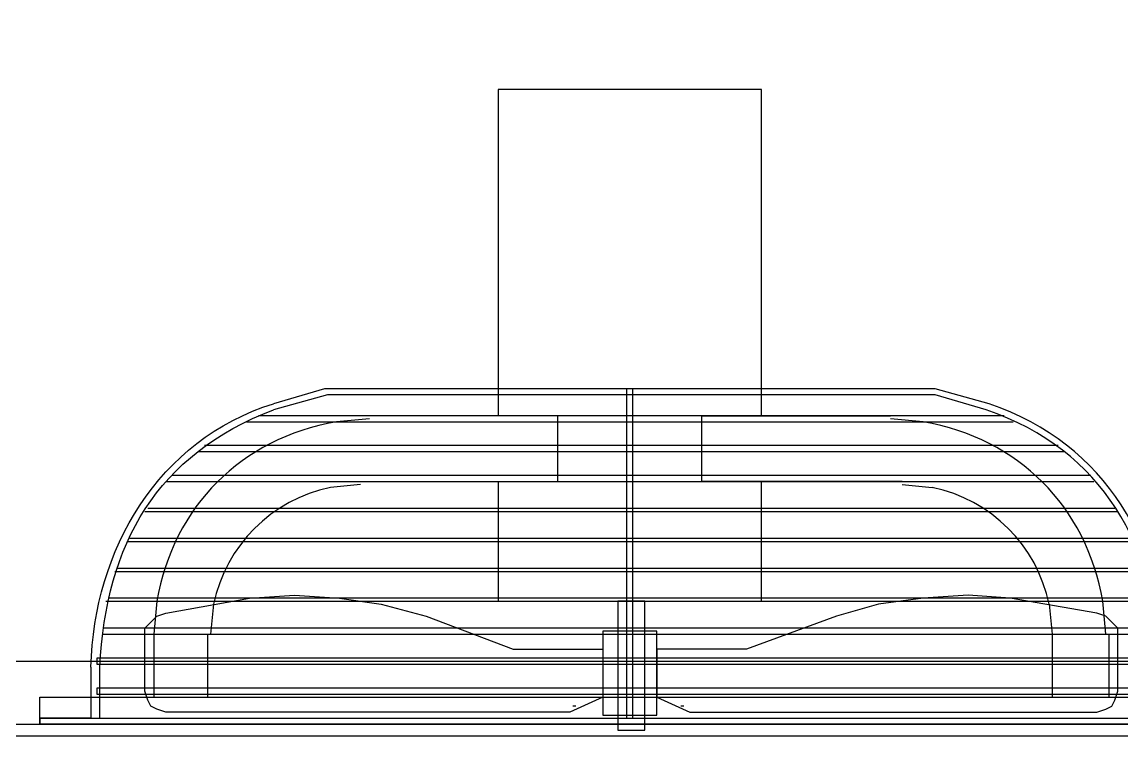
# Model space of a CAD drawing. Header units: metres. Extents: x 530959 to 531458, y 2674234 to 2674577.
# Drawn here: x 531161.722 to 531162.23, y 2674398.221 to 2674398.551 of the extents above; entities that cross this region are included whole.
import ezdxf

# ---------------------------------------------------------------- set-up
doc = ezdxf.new("R2010")
doc.units = ezdxf.units.M
doc.layers.add('300mm Hume Pipe', color=74, linetype='Continuous')
doc.layers.add('IDT', color=7, linetype='Continuous')

# ---------------------------------------------------------------- blocks, each defined once
blk = doc.blocks.new('IDT')
at = {"layer": 'IDT', "color": 0, "lineweight": 25}
for p, q in [((13.85792690822862, 8.441729326834206), (15.01424065903601, 8.441729326834206)), ((14.41671967775736, 8.436196725155582), (13.87037526200564, 8.436196725155582)), ((13.87037526200564, 8.436196725155582), (14.41671967775736, 8.436196725155582)), ((14.98519450022357, 8.436196725155582), (13.88697306704105, 8.436196725155582)), ((14.14977164677001, 8.438963025994894), (14.13732306246791, 8.438963025994894)), ((14.13732306246791, 8.438963025994894), (14.13732306246791, 8.379487557950938)), ((14.14977164677001, 8.379487557950938), (14.14977164677001, 8.438963025994894)), ((14.38905666936515, 8.436196725155582), (14.41671967775736, 8.436196725155582)), ((14.41671967775736, 8.433430424316498), (14.41671967775736, 8.436196725155582)), ((14.41671967775736, 8.436196725155582), (14.41671967775736, 8.433430424316498)), ((14.41671967775736, 8.436196725155582), (14.41671967775736, 8.423748140853945)), ((14.41671967775736, 8.433430424316498), (13.87037526200564, 8.433430424316498)), ((13.9284675796296, 8.430664123477186), (13.92431812837074, 8.429280973057644)), ((14.11657603669872, 8.430664123477186), (13.9284675796296, 8.430664123477186)), ((14.13179069131482, 8.42374837137902), (14.11657603669872, 8.430664123477186)), ((14.15668739886794, 8.432047273896728), (14.13179069131482, 8.432047273896728)), ((14.13179069131482, 8.432047273896728), (14.13179069131482, 8.39331906214727)), ((14.14285589467161, 8.433430424316498), (14.14285589467161, 8.281283878157524)), ((14.14562219551115, 8.433430424316498), (14.14562219551115, 8.281283878157524)), ((14.15668739886794, 8.39331906214727), (14.15668739886794, 8.432047273896728)), ((14.15668739886794, 8.42374837137902), (14.17190205348405, 8.430664123477186)), ((14.17190205348405, 8.430664123477186), (14.3586273601334, 8.430664123477186)), ((14.3586273601334, 8.430664123477186), (14.36277681139225, 8.429280973057644)), ((14.38905666936515, 8.433430424316498), (14.38905666936515, 8.409916867182915)), ((14.393206120624, 8.409916867182915), (14.393206120624, 8.433430424316498)), ((14.393206120624, 8.433430424316498), (14.41671967775736, 8.433430424316498)), ((13.92016867711189, 8.42513152179879), (13.91878552669257, 8.420982070539708)), ((13.92155182753166, 8.427897822637874), (13.92016867711189, 8.42513152179879)), ((13.92431812837074, 8.429280973057644), (13.92155182753166, 8.427897822637874)), ((14.11934233753826, 8.427897822637874), (14.12072548795757, 8.427897822637874)), ((14.16913575264451, 8.427897822637874), (14.17051890306428, 8.427897822637874)), ((14.36277681139225, 8.429280973057644), (14.36554311223134, 8.427897822637874)), ((14.36554311223134, 8.427897822637874), (14.36692626265111, 8.42513152179879)), ((14.36692626265111, 8.42513152179879), (14.36830941307088, 8.420982070539708)), ((14.41671967775736, 8.423748140853945), (13.87037526200564, 8.423748140853945)), ((14.39043981978446, 8.422365220959477), (13.89803827039785, 8.422365220959477)), ((13.89803827039785, 8.419598920120166), (14.39043981978446, 8.419598920120166)), ((13.91878552669257, 8.420982070539708), (13.91878552669257, 8.396085362986582)), ((13.92293497795143, 8.394702212566813), (13.92293497795143, 8.42374837137902)), ((13.94921483592432, 8.394702212566813), (13.94921483592432, 8.42374837137902)), ((14.13179069131482, 8.401617964664979), (14.13179069131482, 8.42374837137902)), ((14.15668739886794, 8.401617964664979), (14.15668739886794, 8.42374837137902)), ((14.33926325425844, 8.394702212566813), (14.33926325425844, 8.42374837137902)), ((14.36415996181157, 8.394702212566813), (14.36415996181157, 8.42374837137902)), ((14.36830941307088, 8.420982070539708), (14.36830941307088, 8.396085362986582)), ((14.39043981978446, 8.419598920120166), (14.39043981978446, 8.422365220959477)), ((15.05020256994592, 8.407150566343603), (13.85792690822862, 8.407150566343603)), ((14.39043981978446, 8.408533716763145), (13.89803827039785, 8.408533716763145)), ((13.89803827039785, 8.40576672434861), (14.39043981978446, 8.40576672434861)), ((14.39043981978446, 8.40576672434861), (14.39043981978446, 8.408533716763145)), ((14.04880166613728, 8.386403310049104), (14.09029617872582, 8.401617964664979)), ((14.09029617872582, 8.401617964664979), (14.13179069131482, 8.401617964664979)), ((14.19818191145649, 8.401617964664979), (14.15668739886794, 8.401617964664979)), ((14.23829327362571, 8.386403310049104), (14.19818191145649, 8.401617964664979)), ((14.38767351894538, 8.394702212566813), (13.89942142081762, 8.394702212566813)), ((13.91878552669257, 8.396085362986582), (13.91878552669257, 8.391935911727728)), ((13.92431812837074, 8.394702212566813), (13.92570127879051, 8.379487557950938)), ((13.95059798634364, 8.380870708370708), (13.94921483592432, 8.394702212566813)), ((14.33649695341936, 8.380870708370708), (14.33788010383867, 8.394702212566813)), ((14.36277681139225, 8.379487557950938), (14.36415996181157, 8.394702212566813)), ((14.36830941307088, 8.396085362986582), (14.36830941307088, 8.391935911727728)), ((13.89942142081762, 8.391935911727728), (14.38767351894538, 8.391935911727728)), ((13.91878552669257, 8.391935911727728), (13.92431812837074, 8.386403310049104)), ((14.13179069131482, 8.39331906214727), (14.15668739886794, 8.39331906214727)), ((14.36830941307088, 8.391935911727728), (14.36277681139225, 8.386403310049104)), ((13.92431812837074, 8.386403310049104), (13.9284675796296, 8.385020159629562)), ((13.9284675796296, 8.385020159629562), (13.96857894179882, 8.378104407531396)), ((14.02943756026232, 8.380870708370708), (14.04880166613728, 8.386403310049104)), ((14.25904052992044, 8.380870708370708), (14.23829327362571, 8.386403310049104)), ((14.3586273601334, 8.385020159629562), (14.31989914838394, 8.378104407531396)), ((14.36277681139225, 8.386403310049104), (14.3586273601334, 8.385020159629562)), ((14.38629036852561, 8.379487557950938), (13.9021877216567, 8.379487557950938)), ((14.00869030396805, 8.378104407531396), (14.02943756026232, 8.380870708370708)), ((14.20509766355488, 8.379487557950938), (14.08338042662788, 8.379487557950938)), ((14.08338042662788, 8.379487557950938), (14.08338042662788, 8.324161541166063)), ((14.13732306246791, 8.379487557950938), (14.14977164677001, 8.379487557950938)), ((14.20509766355488, 8.324161541166063), (14.20509766355488, 8.379487557950938)), ((14.27840463579494, 8.378104407531396), (14.25904052992044, 8.380870708370708)), ((13.9021877216567, 8.378104407531396), (14.38490721810629, 8.378104407531396)), ((13.96857894179882, 8.378104407531396), (13.98794304767378, 8.376721257111853)), ((13.98794304767378, 8.376721257111853), (14.00869030396805, 8.378104407531396)), ((14.29915189208921, 8.376721257111853), (14.27840463579494, 8.378104407531396)), ((14.31989914838394, 8.378104407531396), (14.29915189208921, 8.376721257111853)), ((14.38214091726675, 8.365656053754833), (13.90633717291556, 8.365656053754833)), ((13.90633717291556, 8.364272903335063), (14.38075776684744, 8.364272903335063)), ((14.37660831558858, 8.3518245495585), (13.91186977459418, 8.3518245495585)), ((13.91186977459418, 8.350441399138958), (14.37522516516881, 8.350441399138958)), ((14.36830941307088, 8.337993045362168), (13.91878552669212, 8.337993045362168)), ((13.92016867711189, 8.336609894942626), (14.36692626265111, 8.336609894942626)), ((14.3586273601334, 8.324161541166063), (13.92985073004937, 8.324161541166063)), ((14.01837235690553, 8.325544691585606), (14.0045408527092, 8.326927842005148)), ((14.01837235690553, 8.324161541166063), (14.11104343502009, 8.324161541166063)), ((14.11104343502009, 8.324161541166063), (14.11104343502009, 8.293732231934314)), ((14.26872258285746, 8.324161541166063), (14.17743465516222, 8.324161541166063)), ((14.17743465516222, 8.324161541166063), (14.17743465516222, 8.293732231934314)), ((14.26872258285746, 8.325544691585606), (14.2825540870538, 8.326927842005375)), ((13.93123388046914, 8.321395240326751), (14.35586105929386, 8.321395240326751)), ((14.3434127055173, 8.31033003696973), (13.9436822342457, 8.31033003696973)), ((13.94644853508478, 8.307563736130419), (14.34064640467821, 8.307563736130419)), ((14.32128229880325, 8.296498532773398), (13.96719579137905, 8.296498532773398)), ((13.97134524263791, 8.293732231934314), (14.31574969712509, 8.293732231934314)), ((14.00869030396805, 8.296498532773398), (14.0239049585837, 8.295115382353856)), ((14.11104343502009, 8.293732231934314), (14.0239049585837, 8.293732231934314)), ((14.08338042662788, 8.293732231934314), (14.08338042662788, 8.14296883619511)), ((14.17743465516222, 8.293732231934314), (14.26457313159861, 8.293732231934314)), ((14.20509766355488, 8.14296883619511), (14.20509766355488, 8.293732231934314)), ((14.26457313159861, 8.295115382353856), (14.27978778621471, 8.296498532773398)), ((13.9782609947363, 8.28819963025569), (14.00315770228943, 8.281283878157524)), ((13.97964414515607, 8.290965931095002), (14.00315770228943, 8.284050178996836)), ((14.28393723747357, 8.284050178996836), (14.30883394502669, 8.290965931095002)), ((14.28532038789334, 8.281283878157524), (14.30883394502669, 8.28819963025569)), ((14.00315770228943, 8.284050178996836), (14.28393723747357, 8.284050178996836)), ((14.00315770228943, 8.281283878157524), (14.28532038789334, 8.281283878157524)), ((14.08338042662788, 8.14296883619511), (14.20509766355488, 8.14296883619511))]:
    blk.add_line(p, q, dxfattribs=at)
for centre, radius, start, end in [((14.01837160118637, 8.394701456847883), 0.06917045953483487, 191.534132484354, 258.4658675130498), ((14.26872333857708, 8.394701456847656), 0.06917045953469055, 281.5341324869501, 348.4658675156459)]:
    blk.add_arc(centre, radius, start, end, dxfattribs=at)
for points in [[(13.89527196955876, 8.409916867182915), (13.89808437541186, 8.353230752485047), (13.92344213310505, 8.307241001032594), (13.9782609947363, 8.28819963025569)], [(13.89803827039785, 8.409916867182915), (13.90200330160067, 8.353415172541077), (13.92491749355284, 8.310122564406925), (13.97964414515607, 8.290965931095002)], [(14.38905666936514, 8.409916867182915), (14.38631342103261, 8.352677492317412), (14.36252323381521, 8.311597924854482), (14.30883394502669, 8.290965931095002)], [(14.393206120624, 8.409916867182915), (14.39177686519022, 8.355720423240541), (14.36210828868914, 8.30477438278433), (14.30883394502669, 8.28819963025569)], [(13.92570127879051, 8.379487557950938), (13.93367744621017, 8.335272849537091), (13.96447559555398, 8.304474700193282), (14.00869030396805, 8.296498532773398)], [(14.27978778621471, 8.296498532773398), (14.32400249462879, 8.304474700193282), (14.35480064397214, 8.335272849537091), (14.36277681139225, 8.379487557950938)]]:
    blk.add_open_spline(points, degree=3, dxfattribs=at)

msp = doc.modelspace()

# ---------------------------------------------------------------- hatches: boundary and pattern name
at = {"layer": '300mm Hume Pipe'}
h = msp.add_hatch(dxfattribs=at)
h.set_pattern_fill('ANSI37', color=74, angle=-90.00000000000001)
h.set_pattern_definition([(315, (-2142903.4491975, 3207223.713106383), (0.08838834764831846, 0.08838834764831843), []), (44.99999999999999, (-2142903.4491975, 3207223.713106383), (-0.08838834764831842, 0.08838834764831846), [])])
edge = h.paths.add_edge_path()
edge.add_line((531263.8277541483, 2674405.51011991), (531145.1759354791, 2674405.510119908))
edge.add_arc((531145.1759354791, 2674404.610119908), 0.900000000372529, 90, 179.9999999703551)
edge.add_line((531144.2759354792, 2674404.610119909), (531144.2759354839, 2674398.224936579))
edge.add_line((531144.2759354839, 2674398.224936579), (531144.5759354837, 2674398.224936579))
edge.add_line((531144.5759354837, 2674398.224936579), (531144.575935479, 2674404.310119908))
edge.add_arc((531145.4759354792, 2674404.310119908), 0.9000000001396984, 90.00000001482249, 180, ccw=False)
edge.add_line((531145.4759354789, 2674405.210119909), (531263.8277541483, 2674405.21011991))
edge.add_line((531263.8277541483, 2674405.21011991), (531263.8277541483, 2674405.51011991))
edge = h.paths.add_edge_path(flags=17)
edge.add_line((531263.8277541483, 2674405.08996335), (531145.5599983477, 2674405.08996335))
edge.add_arc((531145.5599983478, 2674404.18996335), 0.8999999999068677, 90.00000000741123, 180.0000000889348)
edge.add_line((531144.6599983477, 2674404.189963348), (531144.6599983557, 2674398.224936579))
edge.add_line((531144.6599983557, 2674398.224936579), (531144.9599983555, 2674398.224936579))
edge.add_line((531144.9599983555, 2674398.224936579), (531144.9599983476, 2674403.889963348))
edge.add_arc((531145.8599983475, 2674403.889963349), 0.8999999999068677, 90, 180.0000000889347, ccw=False)
edge.add_line((531145.8599983475, 2674404.789963349), (531263.8277541483, 2674404.789963349))
edge.add_line((531263.8277541483, 2674404.789963349), (531263.8277541483, 2674405.08996335))

# ---------------------------------------------------------------- block references
at = {"layer": 'IDT', "color": 8, "rotation": 180}
msp.add_blockref('IDT', (531176.1472843677, 2674406.66296954), dxfattribs=at)

doc.saveas('drawing.dxf')
